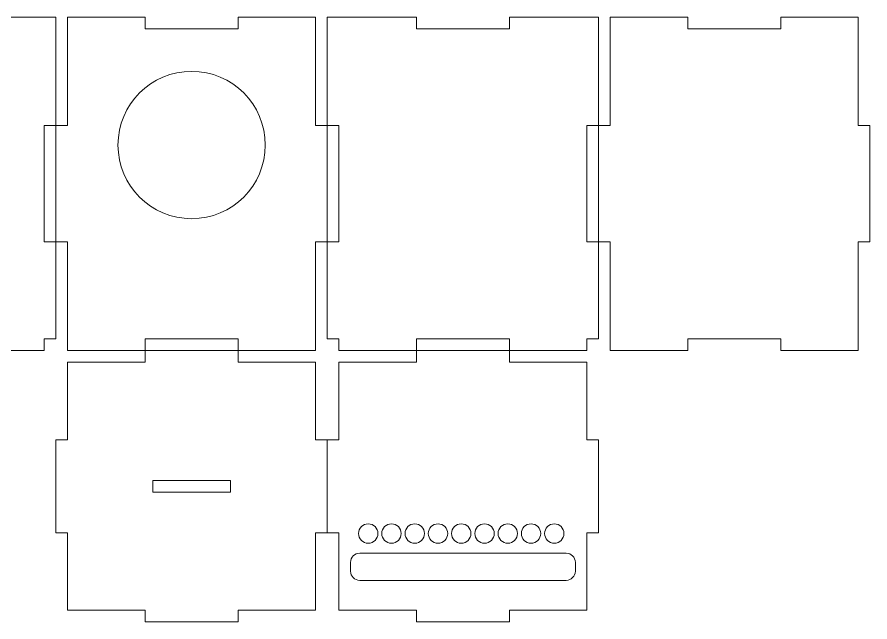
# Model space of a CAD drawing. Header units: millimetres. Extents: x -299 to 508, y -195 to 340.
# Drawn here: x 102.5 to 322.5, y -174.5 to -18.5 of the extents above; entities that cross this region are included whole.
import ezdxf

# ---------------------------------------------------------------- set-up
doc = ezdxf.new("R2010")
doc.units = ezdxf.units.MM
doc.header["$MEASUREMENT"] = 0
doc.layers.add('Camada 1', color=7, linetype='Continuous')

msp = doc.modelspace()

# ---------------------------------------------------------------- linework, layer by layer
at = {"layer": 'Camada 1', "color": 250, "lineweight": 20}
msp.add_lwpolyline([(137.4962, -140.9809), (157.4962, -140.9809), (157.4962, -137.9809), (137.4962, -137.9809), (137.4962, -140.9809)], close=True, dxfattribs=at)
for centre, major_axis in [((147.4962, -51.4809), (0, 19)), ((193.0625, -151.6747), (0, 2.5)), ((199.0625, -151.6747), (0, 2.5)), ((205.0625, -151.6747), (0, 2.5)), ((211.0625, -151.6747), (0, 2.5)), ((217.0625, -151.6747), (0, 2.5)), ((223.0625, -151.6747), (0, 2.5)), ((229.0625, -151.6747), (0, 2.5)), ((235.0625, -151.6747), (0, 2.5)), ((241.0625, -151.6747), (0, 2.5))]:
    msp.add_ellipse(centre, major_axis=major_axis, ratio=1, dxfattribs=at)
for points, knots in [([(42.4962, -18.4809), (42.4962, -18.4809), (65.4962, -18.4809), (65.4962, -18.4809), (65.4962, -18.4809), (65.4962, -21.4809), (65.4962, -21.4809), (65.4962, -21.4809), (89.4962, -21.4809), (89.4962, -21.4809), (89.4962, -21.4809), (89.4962, -18.4809), (89.4962, -18.4809), (89.4962, -18.4809), (112.4962, -18.4809), (112.4962, -18.4809), (112.4962, -18.4809), (112.4962, -46.4809), (112.4962, -46.4809), (112.4962, -46.4809), (109.4962, -46.4809), (109.4962, -46.4809), (109.4962, -46.4809), (109.4962, -76.4809), (109.4962, -76.4809), (109.4962, -76.4809), (112.4962, -76.4809), (112.4962, -76.4809), (112.4962, -76.4809), (112.4962, -101.4809), (112.4962, -101.4809), (112.4962, -101.4809), (109.4962, -101.4809), (109.4962, -101.4809), (109.4962, -101.4809), (109.4962, -104.4809), (109.4962, -104.4809), (109.4962, -104.4809), (89.4962, -104.4809), (89.4962, -104.4809), (89.4962, -104.4809), (89.4962, -101.4809), (89.4962, -101.4809), (89.4962, -101.4809), (65.4962, -101.4809), (65.4962, -101.4809), (65.4962, -101.4809), (65.4962, -104.4809), (65.4962, -104.4809), (65.4962, -104.4809), (45.4962, -104.4809), (45.4962, -104.4809), (45.4962, -104.4809), (45.4962, -101.4809), (45.4962, -101.4809), (45.4962, -101.4809), (42.4962, -101.4809), (42.4962, -101.4809), (42.4962, -101.4809), (42.4962, -76.4809), (42.4962, -76.4809), (42.4962, -76.4809), (45.4962, -76.4809), (45.4962, -76.4809), (45.4962, -76.4809), (45.4962, -46.4809), (45.4962, -46.4809), (45.4962, -46.4809), (42.4962, -46.4809), (42.4962, -46.4809), (42.4962, -46.4809), (42.4962, -18.4809), (42.4962, -18.4809)], [0, 0, 0, 0, 0.04166667, 0.04166667, 0.04166667, 0.08333333, 0.08333333, 0.08333333, 0.125, 0.125, 0.125, 0.16666667, 0.16666667, 0.16666667, 0.20833333, 0.20833333, 0.20833333, 0.25, 0.25, 0.25, 0.29166667, 0.29166667, 0.29166667, 0.33333333, 0.33333333, 0.33333333, 0.375, 0.375, 0.375, 0.41666667, 0.41666667, 0.41666667, 0.45833333, 0.45833333, 0.45833333, 0.5, 0.5, 0.5, 0.54166667, 0.54166667, 0.54166667, 0.58333333, 0.58333333, 0.58333333, 0.625, 0.625, 0.625, 0.66666667, 0.66666667, 0.66666667, 0.70833333, 0.70833333, 0.70833333, 0.75, 0.75, 0.75, 0.79166667, 0.79166667, 0.79166667, 0.83333333, 0.83333333, 0.83333333, 0.875, 0.875, 0.875, 0.91666667, 0.91666667, 0.91666667, 0.95833333, 0.95833333, 0.95833333, 1, 1, 1, 1]), ([(112.4962, -46.4809), (112.4962, -46.4809), (115.4962, -46.4809), (115.4962, -46.4809), (115.4962, -46.4809), (115.4962, -18.4809), (115.4962, -18.4809), (115.4962, -18.4809), (135.4962, -18.4809), (135.4962, -18.4809), (135.4962, -18.4809), (135.4962, -21.4809), (135.4962, -21.4809), (135.4962, -21.4809), (159.4962, -21.4809), (159.4962, -21.4809), (159.4962, -21.4809), (159.4962, -18.4809), (159.4962, -18.4809), (159.4962, -18.4809), (179.4962, -18.4809), (179.4962, -18.4809), (179.4962, -18.4809), (179.4962, -46.4809), (179.4962, -46.4809), (179.4962, -46.4809), (182.4962, -46.4809), (182.4962, -46.4809), (182.4962, -46.4809), (182.4962, -76.4809), (182.4962, -76.4809), (182.4962, -76.4809), (179.4962, -76.4809), (179.4962, -76.4809), (179.4962, -76.4809), (179.4962, -104.4809), (179.4962, -104.4809), (179.4962, -104.4809), (159.4962, -104.4809), (159.4962, -104.4809), (159.4962, -104.4809), (159.4962, -101.4809), (159.4962, -101.4809), (159.4962, -101.4809), (135.4962, -101.4809), (135.4962, -101.4809), (135.4962, -101.4809), (135.4962, -104.4809), (135.4962, -104.4809), (135.4962, -104.4809), (115.4962, -104.4809), (115.4962, -104.4809), (115.4962, -104.4809), (115.4962, -76.4809), (115.4962, -76.4809), (115.4962, -76.4809), (112.4962, -76.4809), (112.4962, -76.4809), (112.4962, -76.4809), (112.4962, -46.4809), (112.4962, -46.4809)], [0, 0, 0, 0, 0.05, 0.05, 0.05, 0.1, 0.1, 0.1, 0.15, 0.15, 0.15, 0.2, 0.2, 0.2, 0.25, 0.25, 0.25, 0.3, 0.3, 0.3, 0.35, 0.35, 0.35, 0.4, 0.4, 0.4, 0.45, 0.45, 0.45, 0.5, 0.5, 0.5, 0.55, 0.55, 0.55, 0.6, 0.6, 0.6, 0.65, 0.65, 0.65, 0.7, 0.7, 0.7, 0.75, 0.75, 0.75, 0.8, 0.8, 0.8, 0.85, 0.85, 0.85, 0.9, 0.9, 0.9, 0.95, 0.95, 0.95, 1, 1, 1, 1]), ([(182.4962, -18.4809), (182.4962, -18.4809), (205.4962, -18.4809), (205.4962, -18.4809), (205.4962, -18.4809), (205.4962, -21.4809), (205.4962, -21.4809), (205.4962, -21.4809), (229.4962, -21.4809), (229.4962, -21.4809), (229.4962, -21.4809), (229.4962, -18.4809), (229.4962, -18.4809), (229.4962, -18.4809), (252.4962, -18.4809), (252.4962, -18.4809), (252.4962, -18.4809), (252.4962, -46.4809), (252.4962, -46.4809), (252.4962, -46.4809), (249.4962, -46.4809), (249.4962, -46.4809), (249.4962, -46.4809), (249.4962, -76.4809), (249.4962, -76.4809), (249.4962, -76.4809), (252.4962, -76.4809), (252.4962, -76.4809), (252.4962, -76.4809), (252.4962, -101.4809), (252.4962, -101.4809), (252.4962, -101.4809), (249.4962, -101.4809), (249.4962, -101.4809), (249.4962, -101.4809), (249.4962, -104.4809), (249.4962, -104.4809), (249.4962, -104.4809), (229.4962, -104.4809), (229.4962, -104.4809), (229.4962, -104.4809), (229.4962, -101.4809), (229.4962, -101.4809), (229.4962, -101.4809), (205.4962, -101.4809), (205.4962, -101.4809), (205.4962, -101.4809), (205.4962, -104.4809), (205.4962, -104.4809), (205.4962, -104.4809), (185.4962, -104.4809), (185.4962, -104.4809), (185.4962, -104.4809), (185.4962, -101.4809), (185.4962, -101.4809), (185.4962, -101.4809), (182.4962, -101.4809), (182.4962, -101.4809), (182.4962, -101.4809), (182.4962, -76.4809), (182.4962, -76.4809), (182.4962, -76.4809), (185.4962, -76.4809), (185.4962, -76.4809), (185.4962, -76.4809), (185.4962, -46.4809), (185.4962, -46.4809), (185.4962, -46.4809), (182.4962, -46.4809), (182.4962, -46.4809), (182.4962, -46.4809), (182.4962, -18.4809), (182.4962, -18.4809)], [0, 0, 0, 0, 0.04166667, 0.04166667, 0.04166667, 0.08333333, 0.08333333, 0.08333333, 0.125, 0.125, 0.125, 0.16666667, 0.16666667, 0.16666667, 0.20833333, 0.20833333, 0.20833333, 0.25, 0.25, 0.25, 0.29166667, 0.29166667, 0.29166667, 0.33333333, 0.33333333, 0.33333333, 0.375, 0.375, 0.375, 0.41666667, 0.41666667, 0.41666667, 0.45833333, 0.45833333, 0.45833333, 0.5, 0.5, 0.5, 0.54166667, 0.54166667, 0.54166667, 0.58333333, 0.58333333, 0.58333333, 0.625, 0.625, 0.625, 0.66666667, 0.66666667, 0.66666667, 0.70833333, 0.70833333, 0.70833333, 0.75, 0.75, 0.75, 0.79166667, 0.79166667, 0.79166667, 0.83333333, 0.83333333, 0.83333333, 0.875, 0.875, 0.875, 0.91666667, 0.91666667, 0.91666667, 0.95833333, 0.95833333, 0.95833333, 1, 1, 1, 1]), ([(252.4962, -46.4809), (252.4962, -46.4809), (255.4962, -46.4809), (255.4962, -46.4809), (255.4962, -46.4809), (255.4962, -18.4809), (255.4962, -18.4809), (255.4962, -18.4809), (275.4962, -18.4809), (275.4962, -18.4809), (275.4962, -18.4809), (275.4962, -21.4809), (275.4962, -21.4809), (275.4962, -21.4809), (299.4962, -21.4809), (299.4962, -21.4809), (299.4962, -21.4809), (299.4962, -18.4809), (299.4962, -18.4809), (299.4962, -18.4809), (319.4962, -18.4809), (319.4962, -18.4809), (319.4962, -18.4809), (319.4962, -46.4809), (319.4962, -46.4809), (319.4962, -46.4809), (322.4962, -46.4809), (322.4962, -46.4809), (322.4962, -46.4809), (322.4962, -76.4809), (322.4962, -76.4809), (322.4962, -76.4809), (319.4962, -76.4809), (319.4962, -76.4809), (319.4962, -76.4809), (319.4962, -104.4809), (319.4962, -104.4809), (319.4962, -104.4809), (299.4962, -104.4809), (299.4962, -104.4809), (299.4962, -104.4809), (299.4962, -101.4809), (299.4962, -101.4809), (299.4962, -101.4809), (275.4962, -101.4809), (275.4962, -101.4809), (275.4962, -101.4809), (275.4962, -104.4809), (275.4962, -104.4809), (275.4962, -104.4809), (255.4962, -104.4809), (255.4962, -104.4809), (255.4962, -104.4809), (255.4962, -76.4809), (255.4962, -76.4809), (255.4962, -76.4809), (252.4962, -76.4809), (252.4962, -76.4809), (252.4962, -76.4809), (252.4962, -46.4809), (252.4962, -46.4809)], [0, 0, 0, 0, 0.05, 0.05, 0.05, 0.1, 0.1, 0.1, 0.15, 0.15, 0.15, 0.2, 0.2, 0.2, 0.25, 0.25, 0.25, 0.3, 0.3, 0.3, 0.35, 0.35, 0.35, 0.4, 0.4, 0.4, 0.45, 0.45, 0.45, 0.5, 0.5, 0.5, 0.55, 0.55, 0.55, 0.6, 0.6, 0.6, 0.65, 0.65, 0.65, 0.7, 0.7, 0.7, 0.75, 0.75, 0.75, 0.8, 0.8, 0.8, 0.85, 0.85, 0.85, 0.9, 0.9, 0.9, 0.95, 0.95, 0.95, 1, 1, 1, 1]), ([(135.4962, -104.4809), (135.4962, -104.4809), (159.4962, -104.4809), (159.4962, -104.4809), (159.4962, -104.4809), (159.4962, -107.4809), (159.4962, -107.4809), (159.4962, -107.4809), (179.4962, -107.4809), (179.4962, -107.4809), (179.4962, -107.4809), (179.4962, -127.4809), (179.4962, -127.4809), (179.4962, -127.4809), (182.4962, -127.4809), (182.4962, -127.4809), (182.4962, -127.4809), (182.4962, -151.4809), (182.4962, -151.4809), (182.4962, -151.4809), (179.4962, -151.4809), (179.4962, -151.4809), (179.4962, -151.4809), (179.4962, -171.4809), (179.4962, -171.4809), (179.4962, -171.4809), (159.4962, -171.4809), (159.4962, -171.4809), (159.4962, -171.4809), (159.4962, -174.4809), (159.4962, -174.4809), (159.4962, -174.4809), (135.4962, -174.4809), (135.4962, -174.4809), (135.4962, -174.4809), (135.4962, -171.4809), (135.4962, -171.4809), (135.4962, -171.4809), (115.4962, -171.4809), (115.4962, -171.4809), (115.4962, -171.4809), (115.4962, -151.4809), (115.4962, -151.4809), (115.4962, -151.4809), (112.4962, -151.4809), (112.4962, -151.4809), (112.4962, -151.4809), (112.4962, -127.4809), (112.4962, -127.4809), (112.4962, -127.4809), (115.4962, -127.4809), (115.4962, -127.4809), (115.4962, -127.4809), (115.4962, -107.4809), (115.4962, -107.4809), (115.4962, -107.4809), (135.4962, -107.4809), (135.4962, -107.4809), (135.4962, -107.4809), (135.4962, -104.4809), (135.4962, -104.4809)], [0, 0, 0, 0, 0.05, 0.05, 0.05, 0.1, 0.1, 0.1, 0.15, 0.15, 0.15, 0.2, 0.2, 0.2, 0.25, 0.25, 0.25, 0.3, 0.3, 0.3, 0.35, 0.35, 0.35, 0.4, 0.4, 0.4, 0.45, 0.45, 0.45, 0.5, 0.5, 0.5, 0.55, 0.55, 0.55, 0.6, 0.6, 0.6, 0.65, 0.65, 0.65, 0.7, 0.7, 0.7, 0.75, 0.75, 0.75, 0.8, 0.8, 0.8, 0.85, 0.85, 0.85, 0.9, 0.9, 0.9, 0.95, 0.95, 0.95, 1, 1, 1, 1]), ([(205.4962, -104.4809), (205.4962, -104.4809), (229.4962, -104.4809), (229.4962, -104.4809), (229.4962, -104.4809), (229.4962, -107.4809), (229.4962, -107.4809), (229.4962, -107.4809), (249.4962, -107.4809), (249.4962, -107.4809), (249.4962, -107.4809), (249.4962, -127.4809), (249.4962, -127.4809), (249.4962, -127.4809), (252.4962, -127.4809), (252.4962, -127.4809), (252.4962, -127.4809), (252.4962, -151.4809), (252.4962, -151.4809), (252.4962, -151.4809), (249.4962, -151.4809), (249.4962, -151.4809), (249.4962, -151.4809), (249.4962, -171.4809), (249.4962, -171.4809), (249.4962, -171.4809), (229.4962, -171.4809), (229.4962, -171.4809), (229.4962, -171.4809), (229.4962, -174.4809), (229.4962, -174.4809), (229.4962, -174.4809), (205.4962, -174.4809), (205.4962, -174.4809), (205.4962, -174.4809), (205.4962, -171.4809), (205.4962, -171.4809), (205.4962, -171.4809), (185.4962, -171.4809), (185.4962, -171.4809), (185.4962, -171.4809), (185.4962, -151.4809), (185.4962, -151.4809), (185.4962, -151.4809), (182.4962, -151.4809), (182.4962, -151.4809), (182.4962, -151.4809), (182.4962, -127.4809), (182.4962, -127.4809), (182.4962, -127.4809), (185.4962, -127.4809), (185.4962, -127.4809), (185.4962, -127.4809), (185.4962, -107.4809), (185.4962, -107.4809), (185.4962, -107.4809), (205.4962, -107.4809), (205.4962, -107.4809), (205.4962, -107.4809), (205.4962, -104.4809), (205.4962, -104.4809)], [0, 0, 0, 0, 0.05, 0.05, 0.05, 0.1, 0.1, 0.1, 0.15, 0.15, 0.15, 0.2, 0.2, 0.2, 0.25, 0.25, 0.25, 0.3, 0.3, 0.3, 0.35, 0.35, 0.35, 0.4, 0.4, 0.4, 0.45, 0.45, 0.45, 0.5, 0.5, 0.5, 0.55, 0.55, 0.55, 0.6, 0.6, 0.6, 0.65, 0.65, 0.65, 0.7, 0.7, 0.7, 0.75, 0.75, 0.75, 0.8, 0.8, 0.8, 0.85, 0.85, 0.85, 0.9, 0.9, 0.9, 0.95, 0.95, 0.95, 1, 1, 1, 1]), ([(190.8643, -156.7544), (190.8643, -156.7544), (244.1281, -156.7544), (244.1281, -156.7544), (245.4305, -156.7544), (246.4962, -157.8201), (246.4962, -159.1226), (246.4962, -159.1226), (246.4962, -161.3862), (246.4962, -161.3862), (246.4962, -162.6887), (245.4305, -163.7544), (244.1281, -163.7544), (244.1281, -163.7544), (190.8643, -163.7544), (190.8643, -163.7544), (189.5619, -163.7544), (188.4962, -162.6887), (188.4962, -161.3862), (188.4962, -161.3862), (188.4962, -159.1226), (188.4962, -159.1226), (188.4962, -157.8201), (189.5619, -156.7544), (190.8643, -156.7544)], [0, 0, 0, 0, 0.125, 0.125, 0.125, 0.25, 0.25, 0.25, 0.375, 0.375, 0.375, 0.5, 0.5, 0.5, 0.625, 0.625, 0.625, 0.75, 0.75, 0.75, 0.875, 0.875, 0.875, 1, 1, 1, 1])]:
    msp.add_open_spline(points, degree=3, knots=knots, dxfattribs=at)

doc.saveas('drawing.dxf')
